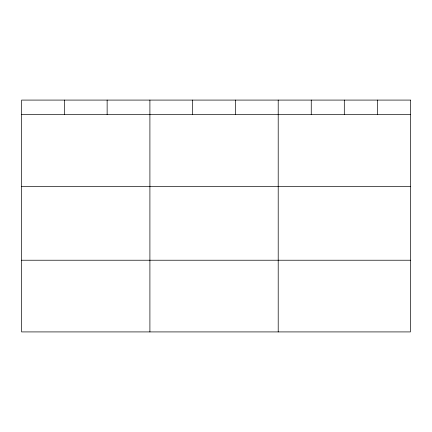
<?xml version="1.0" encoding="UTF-8"?>
<svg xmlns="http://www.w3.org/2000/svg" width="432" height="432" viewBox="0 0 432 432"><rect width="100%" height="100%" fill="white"/><g stroke="black" fill="none" stroke-linecap="round" stroke-linejoin="round"><path stroke-width="0.65" d="M21.6 114.674L410.4 114.674M21.6 186.365L410.4 186.365M21.6 260.226L410.4 260.226M377.352 100.084L377.352 114.674M344.304 100.084L344.304 114.674M311.256 100.084L311.256 114.674M278.208 100.084L278.208 331.916M235.44 100.084L235.44 114.674M192.672 100.084L192.672 114.674M149.904 100.084L149.904 331.916M107.136 100.084L107.136 114.674M64.368 100.084L64.368 114.674M410.4 100.084L21.6 100.084L21.6 331.916L410.4 331.916L410.4 100.084"/></g></svg>
